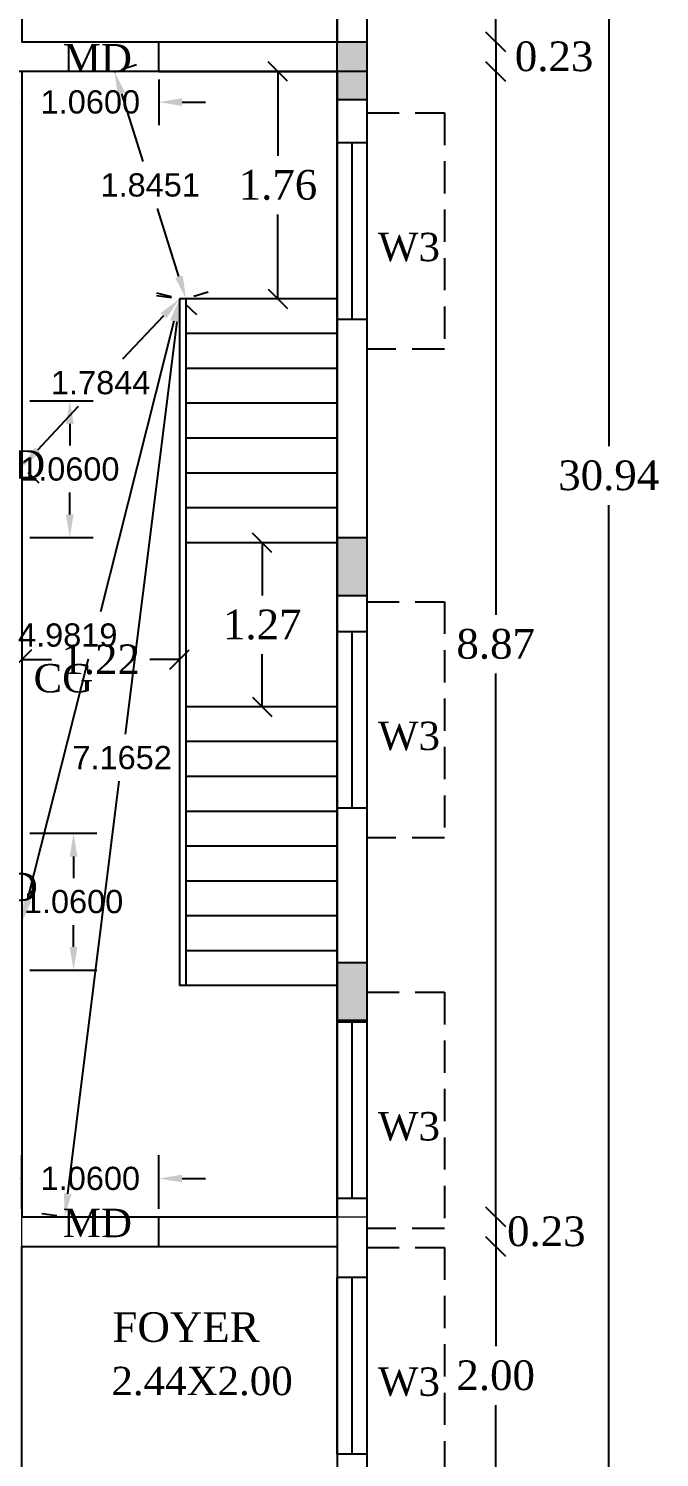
# Model space of a CAD drawing. Header units: metres. Extents: x 7608 to 7792, y -2400 to -2275.
# Drawn here: x 7686.69 to 7691.58, y -2323.63 to -2312.57 of the extents above; entities that cross this region are included whole.
import ezdxf

# ---------------------------------------------------------------- set-up
doc = ezdxf.new("R2010")
doc.units = ezdxf.units.M
doc.header["$MEASUREMENT"] = 0
doc.linetypes.add('HIDDEN', pattern=[0.375, 0.25, -0.125])
doc.layers.add('BLK_1_FLR_3_BLT_UP_AREA', color=1, linetype='Continuous', plot=False)
for name, color, linetype in [('BLK_1_FLR_3_CARPET_AREA', 10, 'Continuous'), ('BLK_1_FLR_3_EXIT_WIDTH_DOOR', 2, 'Continuous'), ('BLK_1_FLR_3_ROOF_AREA', 7, 'Continuous'), ('BLK_1_FLR_3_UNITFA_1', 7, 'Continuous')]:
    doc.layers.add(name, color=color, linetype=linetype)
doc.layers.add('BLK_1_FLR_3_UNITFA_4', color=163, linetype='Continuous', lineweight=0)
doc.layers.add('DIST_EXIT', color=7, linetype='Continuous', lineweight=0)
doc.styles.add('Isa-', font='times.ttf')
doc.styles.get("Standard").update_dxf_attribs({"font": 'arial.ttf'})
doc.styles.add('STYLE2', font='times.ttf')
doc.dimstyles.new('ISO-25', dxfattribs={"dimscale": 0, "dimtxt": 0.23, "dimasz": 0.15, "dimexe": 1.25, "dimexo": 0.625, "dimgap": 0.11, "dimtad": 0, "dimtih": 1, "dimtoh": 1, "dimzin": 1, "dimdsep": 46, "dimtxsty": 'STYLE2', "dimblk": 'OBLIQUE', "dimcen": 0, "dimse1": 1, "dimse2": 1, "dimclrd": 1, "dimclrt": 3, "dimadec": 0, "dimazin": 2, "dimtfac": 1, "dimtix": 1, "dimtofl": 0, "dimtmove": 0, "dimatfit": 3, "dimfxl": 0, "dimtolj": 1, "dimarcsym": 0})
doc.dimstyles.get("Standard").update_dxf_attribs({"dimtxt": 0.18, "dimasz": 0.18, "dimexe": 0.18, "dimexo": 0.0625, "dimgap": 0.09, "dimtad": 0, "dimtih": 1, "dimtoh": 1, "dimdec": 4, "dimzin": 0, "dimdsep": 46, "dimtxsty": 'Standard', "dimcen": 0.09, "dimadec": 0, "dimazin": 0, "dimtfac": 1, "dimtdec": 4, "dimtofl": 0, "dimtmove": 0, "dimatfit": 3, "dimfxl": 0, "dimtolj": 1, "dimtzin": 0, "dimarcsym": 0})

# ---------------------------------------------------------------- blocks, each defined once
blk = doc.blocks.new('_Oblique')
at = {"color": 0, "linetype": 'ByBlock', "lineweight": -2}
blk.add_line((-0.5, -0.5), (0.5, 0.5), dxfattribs=at)
blk = doc.blocks.new('*D127')
at = {"color": 1, "lineweight": -2}
for p, q in [((7688.624, -2312.901), (7688.624, -2313.554)), ((7688.624, -2314.661), (7688.624, -2314.009))]:
    blk.add_line(p, q, dxfattribs=at)
at = {"layer": 'Defpoints', "color": 0}
for p in [(7688.624, -2312.901), (7688.624, -2312.901), (7688.624, -2314.661)]:
    blk.add_point(p, dxfattribs=at)
at = {"color": 1, "lineweight": -2, "xscale": 0.15, "yscale": 0.15, "zscale": 0.15}
for p, rotation in [((7688.624, -2312.901), 90), ((7688.624, -2314.661), 270)]:
    blk.add_blockref('_Oblique', p, dxfattribs=dict(at, rotation=rotation))
at = {"color": 3, "insert": (7688.624, -2313.781), "char_height": 0.23, "attachment_point": 5, "style": 'STYLE2'}
blk.add_mtext('\\A1;1.76', dxfattribs=at)
blk = doc.blocks.new('*D128')
at = {"color": 1, "lineweight": -2}
for p, q in [((7686.642, -2317.456), (7686.872, -2317.456)), ((7687.862, -2317.456), (7687.632, -2317.456))]:
    blk.add_line(p, q, dxfattribs=at)
at = {"layer": 'Defpoints', "color": 0}
for p in [(7686.642, -2317.456), (7686.642, -2317.456), (7687.862, -2317.456)]:
    blk.add_point(p, dxfattribs=at)
at = {"color": 1, "lineweight": -2, "xscale": 0.15, "yscale": 0.15, "zscale": 0.15, "rotation": 180}
blk.add_blockref('_Oblique', (7686.642, -2317.456), dxfattribs=at)
at = {"color": 1, "lineweight": -2, "xscale": 0.15, "yscale": 0.15, "zscale": 0.15}
blk.add_blockref('_Oblique', (7687.862, -2317.456), dxfattribs=at)
at = {"color": 3, "insert": (7687.252, -2317.456), "char_height": 0.23, "attachment_point": 5, "style": 'STYLE2'}
blk.add_mtext('\\A1;1.22', dxfattribs=at)
blk = doc.blocks.new('*D129')
at = {"color": 1, "lineweight": -2}
for p, q in [((7688.502, -2316.551), (7688.502, -2316.959)), ((7688.502, -2317.821), (7688.502, -2317.414))]:
    blk.add_line(p, q, dxfattribs=at)
at = {"layer": 'Defpoints', "color": 0}
for p in [(7688.497, -2316.551), (7688.502, -2316.551), (7688.497, -2317.821)]:
    blk.add_point(p, dxfattribs=at)
at = {"color": 1, "lineweight": -2, "xscale": 0.15, "yscale": 0.15, "zscale": 0.15}
for p, rotation in [((7688.502, -2316.551), 90), ((7688.502, -2317.821), 270)]:
    blk.add_blockref('_Oblique', p, dxfattribs=dict(at, rotation=rotation))
at = {"color": 3, "insert": (7688.502, -2317.186), "char_height": 0.23, "attachment_point": 5, "style": 'STYLE2'}
blk.add_mtext('\\A1;1.27', dxfattribs=at)
blk = doc.blocks.new('*D175')
at = {"color": 1, "lineweight": -2}
for p, q in [((7690.309, -2310.511), (7690.309, -2311.137)), ((7690.309, -2312.671), (7690.309, -2311.591))]:
    blk.add_line(p, q, dxfattribs=at)
at = {"layer": 'Defpoints', "color": 0}
for p in [(7688.273, -2310.511), (7688.28, -2312.671), (7690.309, -2312.671)]:
    blk.add_point(p, dxfattribs=at)
at = {"color": 1, "lineweight": -2, "xscale": 0.15, "yscale": 0.15, "zscale": 0.15}
for p, rotation in [((7690.309, -2310.511), 90), ((7690.309, -2312.671), 270)]:
    blk.add_blockref('_Oblique', p, dxfattribs=dict(at, rotation=rotation))
at = {"color": 3, "insert": (7690.309, -2311.364), "char_height": 0.23, "attachment_point": 5, "style": 'STYLE2'}
blk.add_mtext('\\A1;2.16', dxfattribs=at)
blk = doc.blocks.new('*D176')
at = {"color": 1, "lineweight": -2}
blk.add_line((7690.309, -2312.671), (7690.309, -2312.901), dxfattribs=at)
at = {"layer": 'Defpoints', "color": 0}
for p in [(7688.28, -2312.671), (7688.269, -2312.901), (7690.309, -2312.901)]:
    blk.add_point(p, dxfattribs=at)
at = {"color": 1, "lineweight": -2, "xscale": 0.15, "yscale": 0.15, "zscale": 0.15}
for p, rotation in [((7690.309, -2312.671), 90), ((7690.309, -2312.901), 270)]:
    blk.add_blockref('_Oblique', p, dxfattribs=dict(at, rotation=rotation))
at = {"color": 3, "insert": (7690.761, -2312.786), "char_height": 0.23, "attachment_point": 5, "style": 'STYLE2'}
blk.add_mtext('\\A1;0.23', dxfattribs=at)
blk = doc.blocks.new('*D177')
at = {"color": 1, "lineweight": -2}
for p, q in [((7690.309, -2312.901), (7690.309, -2317.109)), ((7690.309, -2321.771), (7690.309, -2317.564))]:
    blk.add_line(p, q, dxfattribs=at)
at = {"layer": 'Defpoints', "color": 0}
for p in [(7688.269, -2312.901), (7688.828, -2321.771), (7690.309, -2321.771)]:
    blk.add_point(p, dxfattribs=at)
at = {"color": 1, "lineweight": -2, "xscale": 0.15, "yscale": 0.15, "zscale": 0.15}
for p, rotation in [((7690.309, -2312.901), 90), ((7690.309, -2321.771), 270)]:
    blk.add_blockref('_Oblique', p, dxfattribs=dict(at, rotation=rotation))
at = {"color": 3, "insert": (7690.309, -2317.336), "char_height": 0.23, "attachment_point": 5, "style": 'STYLE2'}
blk.add_mtext('\\A1;8.87', dxfattribs=at)
blk = doc.blocks.new('*D178')
at = {"color": 1, "lineweight": -2}
blk.add_line((7690.309, -2321.771), (7690.309, -2322.001), dxfattribs=at)
at = {"layer": 'Defpoints', "color": 0}
for p in [(7688.828, -2321.771), (7688.712, -2322.001), (7690.309, -2322.001)]:
    blk.add_point(p, dxfattribs=at)
at = {"color": 1, "lineweight": -2, "xscale": 0.15, "yscale": 0.15, "zscale": 0.15}
for p, rotation in [((7690.309, -2321.771), 90), ((7690.309, -2322.001), 270)]:
    blk.add_blockref('_Oblique', p, dxfattribs=dict(at, rotation=rotation))
at = {"color": 3, "insert": (7690.701, -2321.886), "char_height": 0.23, "attachment_point": 5, "style": 'STYLE2'}
blk.add_mtext('\\A1;0.23', dxfattribs=at)
blk = doc.blocks.new('*D179')
at = {"color": 1, "lineweight": -2}
for p, q in [((7690.309, -2322.001), (7690.309, -2322.774)), ((7690.309, -2324.001), (7690.309, -2323.229))]:
    blk.add_line(p, q, dxfattribs=at)
at = {"layer": 'Defpoints', "color": 0}
for p in [(7688.712, -2322.001), (7688.484, -2324.001), (7690.309, -2324.001)]:
    blk.add_point(p, dxfattribs=at)
at = {"color": 1, "lineweight": -2, "xscale": 0.15, "yscale": 0.15, "zscale": 0.15}
for p, rotation in [((7690.309, -2322.001), 90), ((7690.309, -2324.001), 270)]:
    blk.add_blockref('_Oblique', p, dxfattribs=dict(at, rotation=rotation))
at = {"color": 3, "insert": (7690.309, -2323.001), "char_height": 0.23, "attachment_point": 5, "style": 'STYLE2'}
blk.add_mtext('\\A1;2.00', dxfattribs=at)
blk = doc.blocks.new('*D186')
at = {"color": 1, "lineweight": -2}
for p, q in [((7691.184, -2300.561), (7691.184, -2315.804)), ((7691.184, -2331.501), (7691.184, -2316.259))]:
    blk.add_line(p, q, dxfattribs=at)
at = {"layer": 'Defpoints', "color": 0}
for p in [(7688.586, -2300.561), (7691.184, -2300.561), (7688.586, -2331.501)]:
    blk.add_point(p, dxfattribs=at)
at = {"color": 1, "lineweight": -2, "xscale": 0.15, "yscale": 0.15, "zscale": 0.15}
for p, rotation in [((7691.184, -2300.561), 90), ((7691.184, -2331.501), 270)]:
    blk.add_blockref('_Oblique', p, dxfattribs=dict(at, rotation=rotation))
at = {"color": 3, "insert": (7691.184, -2316.031), "char_height": 0.23, "attachment_point": 5, "style": 'STYLE2'}
blk.add_mtext('\\A1;30.94', dxfattribs=at)
blk = doc.blocks.new('*D412')
at = {"layer": 'Defpoints', "color": 0}
for p in [(7687.862, -2314.661), (7687.862, -2314.661), (7686.642, -2315.963)]:
    blk.add_point(p, dxfattribs=at)
at = {"layer": 'DIST_EXIT', "color": 0, "lineweight": -2}
for p, q in [((7687.739, -2314.793), (7687.422, -2315.13)), ((7687.908, -2314.704), (7687.993, -2314.784)), ((7686.765, -2315.832), (7687.081, -2315.494)), ((7686.688, -2316.006), (7686.773, -2316.086))]:
    blk.add_line(p, q, dxfattribs=at)
at = {"layer": 'DIST_EXIT', "color": 0}
for points in [[(7687.717, -2314.772), (7687.761, -2314.813), (7687.862, -2314.661)], [(7686.743, -2315.812), (7686.787, -2315.853), (7686.642, -2315.963)]]:
    blk.add_solid(points, dxfattribs=at)
at = {"layer": 'DIST_EXIT', "color": 0, "insert": (7687.252, -2315.312), "char_height": 0.18, "attachment_point": 5}
blk.add_mtext('\\A1;1.7844', dxfattribs=at)
blk = doc.blocks.new('*D413')
at = {"layer": 'Defpoints', "color": 0}
for p in [(7687.358, -2312.901), (7687.358, -2312.901), (7687.912, -2314.661)]:
    blk.add_point(p, dxfattribs=at)
at = {"layer": 'DIST_EXIT', "color": 0, "lineweight": -2}
for p, q in [((7687.418, -2312.882), (7687.53, -2312.847)), ((7687.412, -2313.073), (7687.578, -2313.599)), ((7687.858, -2314.49), (7687.692, -2313.963)), ((7687.972, -2314.642), (7688.084, -2314.607))]:
    blk.add_line(p, q, dxfattribs=at)
at = {"layer": 'DIST_EXIT', "color": 0}
for points in [[(7687.441, -2313.064), (7687.384, -2313.082), (7687.358, -2312.901)], [(7687.887, -2314.481), (7687.829, -2314.499), (7687.912, -2314.661)]]:
    blk.add_solid(points, dxfattribs=at)
at = {"layer": 'DIST_EXIT', "color": 0, "insert": (7687.635, -2313.781), "char_height": 0.18, "attachment_point": 5}
blk.add_mtext('\\A1;1.8451', dxfattribs=at)
blk = doc.blocks.new('*D414')
at = {"layer": 'Defpoints', "color": 0}
for p in [(7687.862, -2314.661), (7686.642, -2319.492), (7686.642, -2319.492)]:
    blk.add_point(p, dxfattribs=at)
at = {"layer": 'DIST_EXIT', "color": 0, "lineweight": -2}
for p, q in [((7687.801, -2314.646), (7687.687, -2314.617)), ((7687.818, -2314.836), (7687.25, -2317.085)), ((7686.686, -2319.317), (7687.158, -2317.449)), ((7686.581, -2319.476), (7686.467, -2319.447))]:
    blk.add_line(p, q, dxfattribs=at)
at = {"layer": 'DIST_EXIT', "color": 0}
for points in [[(7687.789, -2314.828), (7687.847, -2314.843), (7687.862, -2314.661)], [(7686.657, -2319.31), (7686.715, -2319.324), (7686.642, -2319.492)]]:
    blk.add_solid(points, dxfattribs=at)
at = {"layer": 'DIST_EXIT', "color": 0, "insert": (7686.997, -2317.267), "char_height": 0.18, "attachment_point": 5}
blk.add_mtext('\\A1;4.9819', dxfattribs=at)
blk = doc.blocks.new('*D415')
at = {"layer": 'Defpoints', "color": 0}
for p in [(7687.862, -2314.661), (7686.974, -2321.771), (7686.974, -2321.771)]:
    blk.add_point(p, dxfattribs=at)
at = {"layer": 'DIST_EXIT', "color": 0, "lineweight": -2}
for p, q in [((7687.8, -2314.654), (7687.683, -2314.639)), ((7687.84, -2314.84), (7687.441, -2318.034)), ((7686.997, -2321.593), (7687.395, -2318.398)), ((7686.912, -2321.764), (7686.796, -2321.749))]:
    blk.add_line(p, q, dxfattribs=at)
at = {"layer": 'DIST_EXIT', "color": 0}
for points in [[(7687.81, -2314.836), (7687.869, -2314.844), (7687.862, -2314.661)], [(7686.967, -2321.589), (7687.026, -2321.596), (7686.974, -2321.771)]]:
    blk.add_solid(points, dxfattribs=at)
at = {"layer": 'DIST_EXIT', "color": 0, "insert": (7687.418, -2318.216), "char_height": 0.18, "attachment_point": 5}
blk.add_mtext('\\A1;7.1652', dxfattribs=at)
blk = doc.blocks.new('*D416')
at = {"layer": 'BLK_1_FLR_3_EXIT_WIDTH_DOOR', "color": 0, "lineweight": -2}
for p, q in [((7686.642, -2321.709), (7686.642, -2321.295)), ((7687.702, -2321.709), (7687.702, -2321.295)), ((7686.462, -2321.475), (7686.282, -2321.475)), ((7687.882, -2321.475), (7688.062, -2321.475))]:
    blk.add_line(p, q, dxfattribs=at)
at = {"layer": 'BLK_1_FLR_3_EXIT_WIDTH_DOOR', "color": 0}
for points in [[(7686.462, -2321.445), (7686.462, -2321.505), (7686.642, -2321.475)], [(7687.882, -2321.445), (7687.882, -2321.505), (7687.702, -2321.475)]]:
    blk.add_solid(points, dxfattribs=at)
at = {"layer": 'Defpoints', "color": 0}
for p in [(7687.702, -2321.475), (7686.642, -2321.771), (7687.702, -2321.771)]:
    blk.add_point(p, dxfattribs=at)
at = {"layer": 'BLK_1_FLR_3_EXIT_WIDTH_DOOR', "color": 0, "insert": (7687.172, -2321.475), "char_height": 0.18, "attachment_point": 5}
blk.add_mtext('\\A1;1.0600', dxfattribs=at)
blk = doc.blocks.new('*D417')
at = {"layer": 'BLK_1_FLR_3_EXIT_WIDTH_DOOR', "color": 0, "lineweight": -2}
for p, q in [((7686.704, -2318.801), (7687.222, -2318.801)), ((7687.042, -2318.981), (7687.042, -2319.149)), ((7687.042, -2319.681), (7687.042, -2319.513)), ((7686.704, -2319.861), (7687.222, -2319.861))]:
    blk.add_line(p, q, dxfattribs=at)
at = {"layer": 'BLK_1_FLR_3_EXIT_WIDTH_DOOR', "color": 0}
for points in [[(7687.012, -2318.981), (7687.072, -2318.981), (7687.042, -2318.801)], [(7687.012, -2319.681), (7687.072, -2319.681), (7687.042, -2319.861)]]:
    blk.add_solid(points, dxfattribs=at)
at = {"layer": 'Defpoints', "color": 0}
for p in [(7686.642, -2318.801), (7687.042, -2318.801), (7686.642, -2319.861)]:
    blk.add_point(p, dxfattribs=at)
at = {"layer": 'BLK_1_FLR_3_EXIT_WIDTH_DOOR', "color": 0, "insert": (7687.042, -2319.331), "char_height": 0.18, "attachment_point": 5}
blk.add_mtext('\\A1;1.0600', dxfattribs=at)
blk = doc.blocks.new('*D418')
at = {"layer": 'BLK_1_FLR_3_EXIT_WIDTH_DOOR', "color": 0, "lineweight": -2}
for p, q in [((7686.704, -2315.451), (7687.193, -2315.451)), ((7687.013, -2315.631), (7687.013, -2315.799)), ((7687.013, -2316.331), (7687.013, -2316.163)), ((7686.704, -2316.511), (7687.193, -2316.511))]:
    blk.add_line(p, q, dxfattribs=at)
at = {"layer": 'BLK_1_FLR_3_EXIT_WIDTH_DOOR', "color": 0}
for points in [[(7686.983, -2315.631), (7687.043, -2315.631), (7687.013, -2315.451)], [(7686.983, -2316.331), (7687.043, -2316.331), (7687.013, -2316.511)]]:
    blk.add_solid(points, dxfattribs=at)
at = {"layer": 'Defpoints', "color": 0}
for p in [(7686.642, -2315.451), (7687.013, -2315.451), (7686.642, -2316.511)]:
    blk.add_point(p, dxfattribs=at)
at = {"layer": 'BLK_1_FLR_3_EXIT_WIDTH_DOOR', "color": 0, "insert": (7687.013, -2315.981), "char_height": 0.18, "attachment_point": 5}
blk.add_mtext('\\A1;1.0600', dxfattribs=at)
blk = doc.blocks.new('*D419')
at = {"layer": 'BLK_1_FLR_3_EXIT_WIDTH_DOOR', "color": 0, "lineweight": -2}
for p, q in [((7686.642, -2312.964), (7686.642, -2313.318)), ((7687.702, -2312.964), (7687.702, -2313.318)), ((7686.462, -2313.138), (7686.282, -2313.138)), ((7687.882, -2313.138), (7688.062, -2313.138))]:
    blk.add_line(p, q, dxfattribs=at)
at = {"layer": 'BLK_1_FLR_3_EXIT_WIDTH_DOOR', "color": 0}
for points in [[(7686.462, -2313.108), (7686.462, -2313.168), (7686.642, -2313.138)], [(7687.882, -2313.108), (7687.882, -2313.168), (7687.702, -2313.138)]]:
    blk.add_solid(points, dxfattribs=at)
at = {"layer": 'Defpoints', "color": 0}
for p in [(7686.642, -2312.901), (7687.702, -2312.901), (7686.642, -2313.138)]:
    blk.add_point(p, dxfattribs=at)
at = {"layer": 'BLK_1_FLR_3_EXIT_WIDTH_DOOR', "color": 0, "insert": (7687.172, -2313.138), "char_height": 0.18, "attachment_point": 5}
blk.add_mtext('\\A1;1.0600', dxfattribs=at)

msp = doc.modelspace()

# ---------------------------------------------------------------- hatches: boundary and pattern name
h = msp.add_hatch(color=5)
h.dxf.hatch_style = 1
h.paths.add_polyline_path([(7689.08192, -2313.12125), (7689.31192, -2313.12125), (7689.31192, -2312.67125), (7689.08192, -2312.67125)])
h = msp.add_hatch(color=5)
h.dxf.hatch_style = 1
h.paths.add_polyline_path([(7689.08192, -2316.96125), (7689.31192, -2316.96125), (7689.31192, -2316.51125), (7689.08192, -2316.51125)])
h = msp.add_hatch(color=5)
h.dxf.hatch_style = 1
h.paths.add_polyline_path([(7689.08192, -2320.25125), (7689.31192, -2320.25125), (7689.31192, -2319.80125), (7689.08192, -2319.80125)])

# ---------------------------------------------------------------- linework, layer by layer
for p, q in [((7689.08192, -2310.51125), (7689.08192, -2312.67125)), ((7687.70192, -2312.90125), (7687.70192, -2312.67125)), ((7687.70192, -2312.67125), (7689.08192, -2312.67125)), ((7687.70192, -2312.90125), (7689.08192, -2312.90125)), ((7689.08192, -2312.90125), (7689.08192, -2324.00125)), ((7687.86192, -2314.66125), (7687.86192, -2319.98125)), ((7689.08192, -2314.66125), (7687.86192, -2314.66125)), ((7687.91192, -2314.66125), (7687.91192, -2319.98125)), ((7689.08192, -2314.93125), (7687.91192, -2314.93125)), ((7689.08192, -2315.20125), (7687.91192, -2315.20125)), ((7689.08192, -2315.47125), (7687.91192, -2315.47125)), ((7689.08192, -2315.74125), (7687.91192, -2315.74125)), ((7689.08192, -2316.01125), (7687.91192, -2316.01125)), ((7689.08192, -2316.28125), (7687.91192, -2316.28125)), ((7689.08192, -2316.55125), (7687.91192, -2316.55125)), ((7689.08192, -2317.82125), (7687.91192, -2317.82125)), ((7689.08192, -2318.09125), (7687.91192, -2318.09125)), ((7689.08192, -2318.36125), (7687.91192, -2318.36125)), ((7689.08192, -2318.63125), (7687.91192, -2318.63125)), ((7689.08192, -2318.90125), (7687.91192, -2318.90125)), ((7689.08192, -2319.17125), (7687.91192, -2319.17125)), ((7689.08192, -2319.44125), (7687.91192, -2319.44125)), ((7689.08192, -2319.71125), (7687.91192, -2319.71125)), ((7689.08192, -2319.98125), (7687.86192, -2319.98125)), ((7687.70192, -2321.77125), (7689.08192, -2321.77125)), ((7687.70192, -2322.00125), (7687.70192, -2321.77125)), ((7687.70192, -2322.00125), (7689.08192, -2322.00125))]:
    msp.add_line(p, q)
at = {"color": 2}
for p, q in [((7689.19692, -2313.45098), (7689.19692, -2314.82098)), ((7689.19692, -2317.23736), (7689.19692, -2318.60736)), ((7689.19692, -2320.26096), (7689.19692, -2321.63096)), ((7689.19692, -2322.23871), (7689.19692, -2323.60871))]:
    msp.add_line(p, q, dxfattribs=at)
msp.add_lwpolyline([(7682.30192, -2300.56125), (7689.31192, -2300.56125), (7689.31192, -2331.50125), (7682.30192, -2331.50125)], close=True)
at = {"color": 5}
for points in [[(7689.08192, -2312.67125), (7689.31192, -2312.67125), (7689.31192, -2313.12125), (7689.08192, -2313.12125)], [(7689.08192, -2316.51125), (7689.31192, -2316.51125), (7689.31192, -2316.96125), (7689.08192, -2316.96125)], [(7689.08192, -2319.80125), (7689.31192, -2319.80125), (7689.31192, -2320.25125), (7689.08192, -2320.25125)]]:
    msp.add_lwpolyline(points, close=True, dxfattribs=at)
at = {"color": 2, "linetype": 'HIDDEN'}
for points in [[(7689.31192, -2313.22098), (7689.91192, -2313.22098), (7689.91192, -2315.05098), (7689.31192, -2315.05098)], [(7689.31192, -2317.00736), (7689.91192, -2317.00736), (7689.91192, -2318.83736), (7689.31192, -2318.83736)], [(7689.31192, -2320.03096), (7689.91192, -2320.03096), (7689.91192, -2321.86096), (7689.31192, -2321.86096)], [(7689.31192, -2322.00871), (7689.91192, -2322.00871), (7689.91192, -2323.83871), (7689.31192, -2323.83871)]]:
    msp.add_lwpolyline(points, dxfattribs=at)
at = {"color": 2}
for points in [[(7689.31192, -2314.82098), (7689.08192, -2314.82098), (7689.08192, -2313.45098), (7689.31192, -2313.45098)], [(7689.31192, -2318.60736), (7689.08192, -2318.60736), (7689.08192, -2317.23736), (7689.31192, -2317.23736)], [(7689.31192, -2321.63096), (7689.08192, -2321.63096), (7689.08192, -2320.26096), (7689.31192, -2320.26096)], [(7689.31192, -2323.60871), (7689.08192, -2323.60871), (7689.08192, -2322.23871), (7689.31192, -2322.23871)]]:
    msp.add_lwpolyline(points, close=True, dxfattribs=at)
at = {"layer": 'BLK_1_FLR_3_BLT_UP_AREA', "color": 3}
msp.add_lwpolyline([(7682.30192, -2300.56125), (7689.31192, -2300.56125), (7689.31192, -2331.50125), (7682.30192, -2331.50125)], close=True, dxfattribs=at)
at = {"layer": 'BLK_1_FLR_3_CARPET_AREA', "color": 25}
for points in [[(7689.08192, -2310.51125), (7686.64192, -2310.51125), (7686.64192, -2312.67125), (7689.08192, -2312.67125)], [(7689.08192, -2312.90125), (7686.64192, -2312.90125), (7686.64192, -2321.77125), (7689.08192, -2321.77125)], [(7689.08192, -2312.90125), (7686.64192, -2312.90125), (7686.64192, -2321.77125), (7689.08192, -2321.77125)]]:
    msp.add_lwpolyline(points, close=True, dxfattribs=at)
msp.add_lwpolyline([(7686.64192, -2324.11125), (7686.64192, -2322.00125), (7689.08192, -2322.00125), (7689.08192, -2324.00125)], dxfattribs=at)
at = {"layer": 'BLK_1_FLR_3_ROOF_AREA', "color": 54}
msp.add_lwpolyline([(7682.30192, -2300.56125), (7689.31192, -2300.56125), (7689.31192, -2331.50125), (7682.30192, -2331.50125)], close=True, dxfattribs=at)
at = {"layer": 'BLK_1_FLR_3_UNITFA_1', "color": 234}
msp.add_lwpolyline([(7682.30192, -2300.56125), (7689.31192, -2300.56125), (7689.31192, -2312.90125), (7686.64192, -2312.90125), (7686.52692, -2312.90125), (7686.52692, -2310.51125), (7686.52692, -2310.39625), (7685.81192, -2310.39625), (7685.69692, -2310.39625), (7685.69692, -2306.02125), (7685.69692, -2305.90625), (7682.30192, -2305.90625)], close=True, dxfattribs=at)
at = {"layer": 'BLK_1_FLR_3_UNITFA_4', "color": 234}
msp.add_lwpolyline([(7682.30192, -2326.88625), (7685.69692, -2326.88625), (7685.69692, -2323.99625), (7686.64192, -2323.99625), (7686.64192, -2321.77125), (7689.31192, -2321.77125), (7689.31192, -2331.50125), (7682.30192, -2331.50125), (7682.30192, -2331.50125)], close=True, dxfattribs=at)

# ---------------------------------------------------------------- texts
at = {"color": 2, "style": 'Isa-'}
for s, p in [('MD', (7686.95841, -2312.90848)), ('MD', (7686.28669, -2316.05431)), ('CG', (7686.73239, -2317.71004)), ('MD', (7686.23006, -2319.32636)), ('MD', (7686.95885, -2321.92908)), ('MD', (7686.95885, -2321.92908))]:
    msp.add_text(s, height=0.22, dxfattribs=at).set_placement(p)
at = {"color": 2, "linetype": 'HIDDEN', "style": 'Isa-'}
for p in [(7689.39805, -2314.37024), (7689.39805, -2318.15662), (7689.39805, -2321.18022), (7689.39805, -2323.15797)]:
    msp.add_text('W3', height=0.22, dxfattribs=at).set_placement(p)
at = {"color": 6, "style": 'Isa-'}
msp.add_text('FOYER', height=0.23, dxfattribs=at).set_placement((7687.34323, -2322.74051))
at = {"color": 3, "style": 'Isa-'}
msp.add_text('2.44X2.00', height=0.22, dxfattribs=at).set_placement((7687.33522, -2323.15275))

# ---------------------------------------------------------------- dimensions: what is measured, and where the dimension line sits
at = {"color": 7}
for base, p1, p2, override, picture, middle in [((7691.18421, -2300.56125), (7688.58634, -2331.50125), (7688.58634, -2300.56125), {"dimscale": 1}, '*D186', (7691.18421, -2316.03125)), ((7690.30922, -2321.77125), (7688.26864, -2312.90125), (7688.82775, -2321.77125), {"dimscale": 1, "dimtmove": 1}, '*D177', (7690.30922, -2317.33625)), ((7690.30922, -2324.00125), (7688.71202, -2322.00125), (7688.48447, -2324.00125), {"dimscale": 1, "dimtmove": 1}, '*D179', (7690.30922, -2323.00125))]:
    dim = msp.add_linear_dim(base=base, p1=p1, p2=p2, angle=90, dimstyle='ISO-25', override=override, dxfattribs=at)
    dim.commit()
    dim.dimension.update_dxf_attribs({"geometry": picture, "text_midpoint": middle})
for base, p1, p2, override, picture, middle in [((7690.30922, -2312.67125), (7688.27253, -2310.51125), (7688.27981, -2312.67125), {"dimscale": 1, "dimtmove": 1}, '*D175', (7690.30922, -2311.36392)), ((7690.30922, -2312.90125), (7688.27981, -2312.67125), (7688.26864, -2312.90125), {"dimscale": 1, "dimtmove": 2}, '*D176', (7690.76098, -2312.78625)), ((7690.30922, -2322.00125), (7688.82775, -2321.77125), (7688.71202, -2322.00125), {"dimscale": 1, "dimtmove": 2}, '*D178', (7690.70092, -2321.88625))]:
    dim = msp.add_linear_dim(base=base, p1=p1, p2=p2, angle=90, dimstyle='ISO-25', override=override, dxfattribs=at)
    dim.commit()
    dim.dimension.update_dxf_attribs({"geometry": picture, "text_midpoint": middle, "dimtype": 160})
at = {"color": 2}
for base, p1, p2, picture, middle in [((7688.62375, -2312.90125), (7688.62375, -2314.66125), (7688.62375, -2312.90125), '*D127', (7688.62375, -2313.78125)), ((7688.50215, -2316.55125), (7688.49692, -2317.82125), (7688.49692, -2316.55125), '*D129', (7688.50215, -2317.18625))]:
    dim = msp.add_linear_dim(base=base, p1=p1, p2=p2, angle=90, dimstyle='ISO-25', override={"dimscale": 1}, dxfattribs=at)
    dim.commit()
    dim.dimension.update_dxf_attribs({"geometry": picture, "text_midpoint": middle})
dim = msp.add_linear_dim(base=(7686.64192, -2317.45625), p1=(7687.86192, -2317.45625), p2=(7686.64192, -2317.45625), dimstyle='ISO-25', override={"dimscale": 1}, dxfattribs=at)
dim.commit()
dim.dimension.update_dxf_attribs({"geometry": '*D128', "text_midpoint": (7687.25192, -2317.45625)})
at = {"layer": 'BLK_1_FLR_3_EXIT_WIDTH_DOOR'}
for base, p1, p2, picture, middle in [((7686.64192, -2313.13818), (7687.70192, -2312.90125), (7686.64192, -2312.90125), '*D419', (7687.17192, -2313.13818)), ((7687.70192, -2321.47457), (7686.64192, -2321.77125), (7687.70192, -2321.77125), '*D416', (7687.17192, -2321.47457))]:
    dim = msp.add_linear_dim(base=base, p1=p1, p2=p2, dimstyle='Standard', dxfattribs=at)
    dim.commit()
    dim.dimension.update_dxf_attribs({"geometry": picture, "text_midpoint": middle})
for base, p1, p2, picture, middle in [((7687.01279, -2315.45125), (7686.64192, -2316.51125), (7686.64192, -2315.45125), '*D418', (7687.01279, -2315.98125)), ((7687.04175, -2318.80125), (7686.64192, -2319.86125), (7686.64192, -2318.80125), '*D417', (7687.04175, -2319.33125))]:
    dim = msp.add_linear_dim(base=base, p1=p1, p2=p2, angle=90, dimstyle='Standard', dxfattribs=at)
    dim.commit()
    dim.dimension.update_dxf_attribs({"geometry": picture, "text_midpoint": middle})
at = {"layer": 'DIST_EXIT'}
for p1, p2, picture, middle in [((7687.91192, -2314.66125), (7687.35811, -2312.90125), '*D413', (7687.63501, -2313.78125)), ((7686.64192, -2315.96343), (7687.86192, -2314.66125), '*D412', (7687.25192, -2315.31234)), ((7687.86192, -2314.66125), (7686.97425, -2321.77125), '*D415', (7687.41809, -2318.21625))]:
    dim = msp.add_aligned_dim(p1=p1, p2=p2, distance=0, dimstyle='Standard', dxfattribs=at)
    dim.commit()
    dim.dimension.update_dxf_attribs({"geometry": picture, "text_midpoint": middle})
dim = msp.add_linear_dim(base=(7686.64192, -2319.4915), p1=(7687.86192, -2314.66125), p2=(7686.64192, -2319.4915), angle=255.825011, dimstyle='Standard', override={"dimtmove": 2}, dxfattribs=at)
dim.commit()
dim.dimension.update_dxf_attribs({"geometry": '*D414', "text_midpoint": (7686.99739, -2317.26691), "dimtype": 161})

doc.saveas('drawing.dxf')
